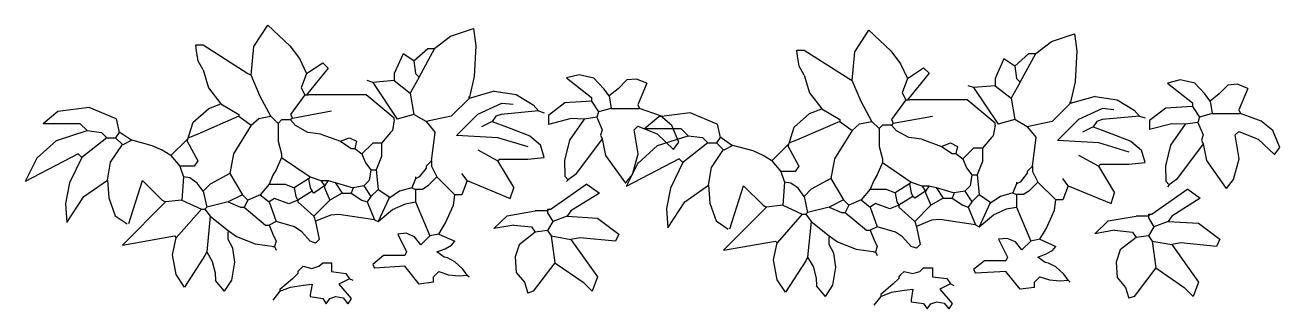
# Model space of a CAD drawing. Extents: x 1426.34 to 1428.07, y 611.22 to 611.61.
import ezdxf

# ---------------------------------------------------------------- set-up
doc = ezdxf.new("R2010")
doc.units = 0
doc.header["$MEASUREMENT"] = 0
doc.layers.add('FLORES', color=2, linetype='CONTINUOUS')

# ---------------------------------------------------------------- blocks, each defined once
blk = doc.blocks.new('PLA')
at = {"layer": 'FLORES', "color": 1}
for p, q in [((-20.61, 19.63), (-17.61, 24.25)), ((-17.61, 24.25), (-12.84, 19.81)), ((18.4, 19.26), (21.75, 21.85)), ((21.75, 21.85), (26.7, 23.51)), ((26.7, 23.51), (27.22, 19.81)), ((-32.97, 18.7), (-33.06, 19.99)), ((-33.06, 19.99), (-31.52, 19.99)), ((-31.52, 19.99), (-21.91, 13.84)), ((-21.14, 13.45), (-20.61, 19.63)), ((-12.84, 19.81), (-10.73, 17.04)), ((13.84, 16.53), (16.91, 19.22)), ((14.99, 13.07), (18.4, 19.26)), ((16.91, 19.22), (18.45, 19.22)), ((27.22, 19.81), (26.87, 13.16)), ((-32.61, 16.49), (-32.97, 18.7)), ((-31.52, 14.61), (-32.61, 16.49)), ((-10.73, 17.04), (-9.23, 13.84)), ((11.53, 18.07), (9.61, 13.84)), ((13.84, 16.53), (11.53, 18.07)), ((13.84, 16.53), (14.22, 13.84)), ((-31.52, 14.61), (-30.37, 10.76)), ((-21.91, 13.84), (-21.14, 13.45)), ((-9.23, 13.84), (-10.38, 10.76)), ((-9.23, 13.84), (-5.77, 16.14)), ((-4.61, 14.99), (-9.23, 9.23)), ((-5.77, 16.14), (-4.61, 14.99)), ((9.61, 13.84), (9.61, 12.3)), ((14.22, 13.84), (14.99, 13.07)), ((49.48, 13.56), (46.73, 12.86)), ((52.65, 12.82), (49.48, 13.56)), ((-19.2, 8.9), (-21.14, 13.45)), ((5, 11.92), (3.84, 12.3)), ((9.61, 12.3), (5, 11.92)), ((5, 11.92), (10.26, 4.02)), ((9.61, 12.3), (13.07, 9.61)), ((14.99, 13.07), (13.07, 9.61)), ((26.87, 13.16), (25.75, 8.46)), ((46.73, 12.86), (52.11, 8.63)), ((54.8, 10.55), (52.65, 12.82)), ((59.72, 12.45), (57.88, 10.55)), ((61.83, 12.63), (59.72, 12.45)), ((64.03, 11.71), (61.83, 12.63)), ((64.03, 11.71), (62.11, 7.09)), ((-30.37, 10.76), (-27.68, 7.3)), ((-16.91, 4.61), (-19.2, 8.9)), ((-9.61, 9.23), (-12.68, 5)), ((-10.38, 10.76), (-9.61, 9.23)), ((-9.61, 9.23), (-9.23, 9.23)), ((-9.23, 9.23), (-8.84, 9.23)), ((3.61, 9.23), (-8.84, 9.23)), ((9.61, 4.23), (3.61, 9.23)), ((13.07, 9.61), (13.84, 5)), ((25.75, 8.46), (21.91, 4.61)), ((31.14, 9.99), (25.75, 8.46)), ((25.75, 8.46), (25.75, 8.84)), ((31.14, 9.99), (35.87, 9.27)), ((35.87, 9.27), (39.58, 7.05)), ((52.11, 8.63), (52.11, 7.86)), ((55.96, 9.01), (54.8, 10.55)), ((57.88, 10.55), (55.96, 9.01)), ((55.96, 9.01), (56.34, 6.32)), ((-62.83, 5.62), (-65.93, 2.96)), ((-56.07, 6.5), (-62.83, 5.62)), ((-50.23, 4.06), (-56.07, 6.5)), ((-33.67, 3.36), (-30.32, 6.31)), ((-30.32, 6.31), (-27.68, 7.3)), ((-27.68, 7.3), (-23.83, 5)), ((-12.3, 4.23), (-3.84, 5.77)), ((27.63, 5.07), (32.8, 7.44)), ((40.74, 5.77), (32.67, 5)), ((32.8, 7.44), (35.22, 7.2)), ((39.58, 7.05), (40.74, 5.77)), ((40.74, 5.77), (41.9, 5.38)), ((46.35, 7.48), (42.89, 4.79)), ((52.11, 7.86), (46.35, 7.48)), ((52.11, 7.86), (53.65, 5.56)), ((53.65, 5.56), (53.26, 4.4)), ((56.34, 6.32), (53.65, 5.56)), ((56.34, 6.32), (62.49, 6.32)), ((62.11, 7.09), (62.49, 6.32)), ((66.95, 4.68), (62.49, 6.32)), ((-65.8, 3.08), (-58.04, 3.08)), ((-58.04, 3.08), (-56.51, 1.54)), ((-50.23, 4.06), (-49.59, 1.15)), ((-34.98, -0.77), (-33.67, 3.36)), ((-23.83, 4.61), (-32.67, 0.77)), ((-23.83, 5), (-23.83, 4.61)), ((-23.83, 4.61), (-21.14, 2.69)), ((-21.14, 2.69), (-19.55, 4.1)), ((-19.55, 4.1), (-16.91, 4.61)), ((-16.91, 4.61), (-15.38, 3.08)), ((-14.61, 3.84), (-15.38, 3.08)), ((-15.38, 3.08), (-15.38, -0.77)), ((-12.68, 3.84), (-14.61, 3.84)), ((-12.68, 5), (-12.3, 4.23)), ((-12.3, 4.23), (-12.68, 3.84)), ((-11.61, 2.62), (-12.68, 3.84)), ((9.61, 3.84), (9.23, 1.54)), ((9.61, 3.84), (9.61, 4.23)), ((13.84, 5), (10.26, 4.02)), ((16.53, 3.46), (13.84, 5)), ((21.91, 4.61), (16.53, 3.46)), ((16.53, 3.46), (18.45, 1.15)), ((23.02, 0.48), (27.63, 5.07)), ((30.75, 3.46), (28.45, 2.31)), ((31.52, 4.61), (30.75, 3.46)), ((30.75, 3.46), (33.83, 2.31)), ((32.67, 5), (31.52, 4.61)), ((42.89, 4.79), (42.89, 2.87)), ((47.71, 4.13), (42.89, 2.87)), ((50.57, 4.02), (47.36, -0.5)), ((50.57, 4.02), (47.71, 4.13)), ((53.26, 4.4), (50.57, 4.02)), ((53.26, 4.4), (54.42, 1.71)), ((69.42, 2.65), (66.95, 4.68)), ((-63.11, -0.58), (-56.51, 1.54)), ((-52.28, 0), (-57.66, -4.23)), ((-56.51, 1.54), (-53.43, 1.15)), ((-53.43, 1.15), (-52.28, 0)), ((-52.28, 0), (-50.36, 0)), ((-49.59, 1.15), (-50.36, 0)), ((-48.82, -1.54), (-50.36, 0)), ((-47.12, -0.49), (-49.66, 1.28)), ((-32.67, 0.77), (-34.6, 0)), ((-21.14, 2.69), (-24.99, -3.46)), ((-8.96, 1.14), (-11.61, 2.62)), ((-6.15, 0.77), (-8.96, 1.14)), ((-6.15, 0.77), (-1.92, -0.77)), ((-1.92, -0.77), (0, 0)), ((0, 0), (1.54, -0.77)), ((8.84, 1.15), (6.92, -1.15)), ((9.23, 1.54), (8.84, 1.15)), ((17.68, -5), (18.45, 1.15)), ((31.93, -0.01), (23.02, 0.48)), ((33.83, 2.31), (38.82, 0.38)), ((38.82, 0.38), (41.13, -1.54)), ((54.42, 1.71), (54.03, 0.56)), ((54.03, 0.56), (54.42, -0.21)), ((62.11, 2.48), (61.34, 1.71)), ((62.19, -3.46), (61.34, 1.71)), ((62.11, 2.48), (66.25, 0.8)), ((66.25, 0.8), (69.79, -2.52)), ((70.95, -0.98), (69.42, 2.65)), ((-67.34, -4.42), (-63.11, -0.58)), ((-51.49, -5.3), (-48.88, -1.45)), ((-46.86, -0.56), (-48.82, -1.54)), ((-42.46, -1.75), (-47.12, -0.49)), ((-40.36, -2.69), (-42.46, -1.75)), ((-38.44, -3.84), (-40.36, -2.69)), ((-34.98, -0.38), (-38.44, -3.84)), ((-34.98, -0.38), (-34.98, -0.77)), ((-34.98, -0.77), (-32.67, -5)), ((-15.38, -0.77), (-14.61, -3.46)), ((-1.92, -0.77), (0.38, -2.31)), ((0.38, -2.31), (1.15, -2.31)), ((1.54, -0.77), (1.15, -2.31)), ((1.15, -2.31), (2.69, -3.46)), ((5, -1.15), (2.69, -3.46)), ((6.92, -1.15), (5, -1.15)), ((6.92, -1.15), (6.93, -4.04)), ((31.9, -5), (27.68, -2.69)), ((38.5, -1.98), (31.93, -0.01)), ((41.9, -4.23), (41.13, -1.54)), ((47.36, -0.5), (46.3, -4.93)), ((54.42, -0.21), (48.65, -7.9)), ((54.42, -0.21), (55.13, -3.83)), ((69.79, -2.52), (70.95, -0.98)), ((-58.43, -3.46), (-69.86, -9.4)), ((-67.27, -4.23), (-69.86, -9.4)), ((-57.66, -4.23), (-60.29, -9.73)), ((-57.66, -4.23), (-58.43, -3.46)), ((-52.13, -9.14), (-51.49, -5.3)), ((-38.44, -3.84), (-36.52, -6.15)), ((-32.67, -5), (-33.44, -6.15)), ((-24.99, -3.46), (-25.75, -7.69)), ((-14.61, -4.23), (-15.76, -6.92)), ((-14.61, -3.46), (-14.61, -4.23)), ((-14.61, -4.23), (-8.46, -8.46)), ((2.69, -3.46), (3.46, -5.38)), ((3.46, -5.38), (4.61, -6.92)), ((6.93, -4.04), (5.77, -6.92)), ((17.68, -5), (16.53, -6.15)), ((17.68, -5), (17.68, -6.15)), ((31.9, -5), (32.29, -4.61)), ((31.9, -5), (35.36, -10.76)), ((32.29, -4.61), (38.44, -4.61)), ((38.44, -4.61), (41.9, -4.23)), ((46.3, -4.93), (46.35, -8.28)), ((55.13, -3.83), (59.41, -9.82)), ((60.95, -7.9), (62.19, -3.46)), ((-36.52, -6.15), (-35.75, -8.46)), ((-33.44, -6.15), (-36.52, -6.15)), ((-25.75, -7.69), (-29.98, -9.99)), ((-25.75, -7.69), (-23.06, -12.3)), ((-16.53, -8.07), (-17.3, -9.99)), ((-15.76, -6.92), (-16.53, -8.07)), ((4.61, -6.92), (4.23, -9.23)), ((4.61, -6.92), (5.77, -6.92)), ((5.77, -6.92), (6.15, -11.15)), ((16.53, -6.54), (14.99, -8.46)), ((16.53, -6.15), (16.53, -6.54)), ((17.68, -6.15), (18.83, -8.46)), ((25.37, -9.23), (24.22, -7.69)), ((48.65, -7.9), (47.11, -9.05)), ((59.42, -9.82), (60.95, -7.9)), ((-60.29, -9.73), (-61.14, -14.15)), ((-57.2, -12.68), (-52.13, -9.14)), ((-52.13, -9.14), (-51.84, -12.97)), ((-47.54, -18.49), (-44.59, -9.23)), ((-44.59, -9.23), (-40.36, -13.45)), ((-35.75, -8.46), (-36.13, -13.45)), ((-34.38, -8.66), (-35.75, -8.46)), ((-32.79, -9.77), (-34.38, -8.66)), ((-31.52, -11.53), (-32.79, -9.77)), ((-29.98, -9.99), (-31.52, -11.53)), ((-17.3, -9.99), (-19.22, -12.3)), ((-17.3, -9.99), (-13.84, -9.99)), ((-13.84, -9.99), (-11.92, -10.76)), ((-8.84, -8.84), (-11.92, -10.76)), ((-11.92, -10.76), (-11.53, -12.68)), ((-8.46, -8.46), (-8.84, -8.84)), ((-8.84, -8.84), (-8.46, -10.76)), ((-8.46, -8.46), (-6.15, -9.23)), ((-8.46, -10.76), (-8.07, -11.53)), ((-5.38, -10.38), (-7.69, -11.92)), ((-6.15, -9.23), (-4.61, -9.23)), ((-6.15, -9.23), (-5.38, -10.38)), ((-4.61, -9.23), (-5.38, -10.38)), ((-5.38, -10.38), (-5.38, -10.76)), ((-5.38, -10.76), (-4.23, -13.45)), ((-4.61, -9.23), (-3.08, -9.61)), ((-3.08, -9.61), (-1.54, -11.92)), ((-3.08, -9.61), (0.77, -10.76)), ((0.77, -10.76), (0.38, -11.92)), ((3.08, -10.38), (0.77, -10.76)), ((4.23, -9.23), (3.08, -10.38)), ((3.08, -10.38), (4.61, -12.68)), ((13.45, -10.76), (10.76, -11.53)), ((14.22, -8.84), (13.45, -10.76)), ((13.45, -10.76), (14.22, -11.15)), ((14.99, -8.46), (14.22, -8.84)), ((14.22, -8.46), (14.22, -8.84)), ((16.91, -10.38), (15.76, -11.15)), ((18.83, -8.46), (16.91, -10.38)), ((18.83, -8.46), (22.68, -12.3)), ((25.37, -9.23), (24.22, -12.3)), ((25.37, -9.23), (34.6, -13.07)), ((34.6, -13.07), (35.36, -10.76)), ((51.12, -9.99), (43.44, -15.38)), ((46.35, -8.28), (47.11, -9.05)), ((47.11, -9.05), (46.73, -9.44)), ((51.12, -9.99), (53.81, -11.92)), ((-60.86, -18.28), (-57.2, -12.68)), ((-51.84, -12.97), (-50.44, -16.81)), ((-40.36, -13.45), (-39.59, -13.84)), ((-36.13, -13.45), (-39.59, -13.84)), ((-36.13, -13.45), (-31.9, -15.38)), ((-31.52, -11.53), (-30.75, -14.99)), ((-23.06, -12.3), (-26.14, -13.84)), ((-23.06, -12.3), (-21.91, -13.45)), ((-21.91, -13.45), (-22.68, -14.99)), ((-19.22, -12.3), (-21.91, -13.45)), ((-19.22, -12.3), (-17.3, -13.84)), ((-16.14, -13.07), (-17.3, -13.84)), ((-13.07, -14.22), (-16.14, -13.07)), ((-11.15, -13.45), (-13.07, -14.22)), ((-11.53, -12.68), (-11.15, -13.45)), ((-8.07, -11.53), (-11.15, -13.45)), ((-11.15, -13.45), (-11.15, -13.84)), ((-7.69, -11.92), (-8.07, -11.53)), ((-4.23, -13.45), (-7.69, -16.91)), ((-1.54, -11.92), (-4.23, -13.45)), ((-1.54, -11.92), (0.38, -11.92)), ((0.38, -11.92), (2.69, -13.45)), ((2.69, -13.45), (3.84, -13.84)), ((4.61, -12.68), (3.84, -13.84)), ((6.15, -11.15), (4.61, -12.68)), ((6.15, -11.15), (8.46, -12.68)), ((8.46, -13.07), (6.15, -18.07)), ((10.76, -11.53), (8.46, -13.07)), ((8.46, -12.68), (8.46, -13.07)), ((14.22, -11.15), (14.22, -13.84)), ((15.76, -11.15), (14.22, -11.15)), ((22.39, -14.51), (22.68, -12.3)), ((24.22, -12.3), (22.68, -12.3)), ((53.81, -11.92), (47.66, -15.76)), ((-61.14, -14.15), (-60.86, -18.28)), ((-39.59, -13.84), (-48.87, -23.12)), ((-31.9, -15.38), (-37.29, -21.53)), ((-31.9, -15.38), (-31.14, -15.38)), ((-30.75, -14.99), (-31.14, -15.38)), ((-31.14, -15.38), (-29.98, -16.91)), ((-26.14, -13.84), (-30.75, -14.99)), ((-26.14, -13.84), (-23.45, -14.99)), ((-23.45, -14.99), (-22.68, -14.99)), ((-22.68, -14.99), (-18.07, -18.83)), ((-17.3, -13.84), (-15.76, -18.07)), ((-11.15, -13.84), (-7.69, -16.91)), ((3.84, -13.84), (5.38, -17.68)), ((6.15, -18.07), (9.26, -15.47)), ((9.26, -15.47), (12.08, -14.21)), ((12.08, -14.21), (14.22, -13.84)), ((14.22, -13.84), (17.3, -21.14)), ((20.69, -18.35), (22.39, -14.51)), ((33.93, -16.8), (39.98, -15.76)), ((42.67, -15.76), (39.98, -15.76)), ((43.05, -15.38), (42.67, -15.76)), ((42.67, -15.38), (42.67, -15.76)), ((42.67, -15.38), (43.05, -15.38)), ((42.67, -15.76), (42.67, -16.14)), ((42.67, -16.14), (43.82, -18.07)), ((43.05, -15.38), (43.44, -15.38)), ((47.66, -15.76), (46.9, -16.91)), ((-50.44, -16.81), (-47.9, -18.58)), ((-29.98, -16.91), (-30.75, -24.6)), ((-29.98, -16.91), (-26.14, -19.99)), ((-18.07, -18.83), (-17.3, -18.83)), ((-15.76, -18.07), (-17.3, -18.83)), ((-17.3, -18.83), (-16.53, -20.76)), ((-11.86, -19.22), (-15.76, -18.07)), ((-7.69, -16.91), (-7.3, -18.07)), ((-4.05, -16.68), (-7.33, -17.98)), ((-7.3, -18.07), (-6.54, -21.91)), ((-2.31, -16.53), (-4.05, -16.68)), ((5.38, -17.68), (-2.31, -16.53)), ((5.38, -17.68), (6.15, -18.07)), ((19.22, -20.76), (20.69, -18.35)), ((31.11, -19.57), (33.93, -16.8)), ((35.36, -18.83), (31.11, -19.57)), ((35.36, -18.83), (39.21, -19.22)), ((43.82, -18.07), (42.67, -19.99)), ((46.9, -16.91), (43.82, -18.07)), ((46.9, -16.91), (53.43, -17.3)), ((53.43, -17.3), (58.04, -20.76)), ((-48.87, -23.12), (-37.67, -21.14)), ((-38.13, -25.21), (-37.29, -21.53)), ((-37.67, -21.14), (-37.29, -21.53)), ((-26.14, -19.99), (-24.34, -21.28)), ((-26.14, -19.99), (-26.14, -20.37)), ((-26.14, -21.91), (-26.14, -20.37)), ((-24.34, -21.28), (-20.33, -22.87)), ((-16.53, -20.76), (-15.76, -22.29)), ((-10.29, -20.25), (-11.86, -19.22)), ((-8.46, -22.29), (-10.29, -20.25)), ((12.22, -20.57), (10.38, -20.76)), ((10.38, -20.76), (12.3, -24.6)), ((13.99, -21.31), (12.22, -20.57)), ((15.38, -23.06), (13.99, -21.31)), ((17.3, -21.14), (15.38, -23.06)), ((19.22, -20.76), (17.3, -21.14)), ((19.22, -20.76), (22.68, -22.29)), ((39.98, -20.37), (36.52, -23.06)), ((39.21, -19.22), (39.98, -20.37)), ((42.67, -19.99), (39.98, -20.37)), ((42.67, -19.99), (43.44, -21.14)), ((43.44, -21.14), (44.2, -26.91)), ((43.44, -21.14), (47.66, -21.91)), ((49.59, -21.53), (47.66, -21.91)), ((57.27, -22.29), (49.59, -21.53)), ((58.04, -20.76), (57.27, -22.29)), ((-25.13, -23.76), (-26.14, -21.91)), ((-24.67, -26.79), (-25.13, -23.76)), ((-20.33, -22.87), (-16.14, -23.45)), ((-16.53, -23.45), (-16.14, -23.45)), ((-15.76, -22.29), (-16.14, -23.45)), ((-16.14, -23.45), (-15.76, -24.22)), ((-7.3, -22.68), (-8.46, -22.29)), ((-6.54, -21.91), (-7.3, -22.68)), ((18.83, -24.6), (20.62, -23.9)), ((20.62, -23.9), (21.96, -23.16)), ((21.96, -23.16), (22.68, -22.29)), ((36.52, -23.06), (35.7, -25.68)), ((47.66, -21.91), (53.43, -29.98)), ((-37.34, -29.47), (-38.13, -25.21)), ((-31.14, -25.37), (-35.53, -32.16)), ((-30.75, -24.6), (-31.14, -25.37)), ((-30.75, -24.6), (-29.59, -26.65)), ((-29.59, -26.65), (-28.94, -29.13)), ((-25.33, -30.64), (-24.67, -26.79)), ((-6.61, -27.68), (-5.77, -26.91)), ((-5.77, -26.91), (-3.84, -26.91)), ((-3.84, -26.91), (-3.84, -28.83)), ((7.3, -25.37), (5, -27.29)), ((11.92, -25.37), (7.3, -25.37)), ((12.3, -24.6), (11.92, -25.37)), ((20.37, -25.75), (18.83, -24.6)), ((21.12, -25.9), (20.37, -25.75)), ((22.67, -26.71), (21.12, -25.9)), ((24.44, -28.27), (22.67, -26.71)), ((35.7, -25.68), (35.87, -29.01)), ((44.2, -26.91), (39.59, -33.06)), ((44.2, -26.91), (50.36, -31.14)), ((-35.53, -32.16), (-37.34, -29.47)), ((-28.94, -29.13), (-28.83, -30.75)), ((-11.15, -29.21), (-12.3, -30.37)), ((-10.76, -28.45), (-11.15, -28.83)), ((-11.15, -28.83), (-11.15, -29.21)), ((-10.76, -28.45), (-9.99, -27.68)), ((-9.99, -27.68), (-8.12, -28.16)), ((-8.12, -28.16), (-6.61, -27.68)), ((-3.84, -28.83), (-0.77, -29.21)), ((-0.77, -29.21), (0, -30.37)), ((5, -27.29), (5.38, -28.06)), ((11.92, -27.68), (5.38, -28.06)), ((14.99, -31.52), (11.92, -27.68)), ((18.07, -29.98), (19.22, -28.83)), ((19.22, -28.83), (21.33, -29.52)), ((21.33, -29.52), (23.59, -29.74)), ((23.59, -29.74), (25.37, -29.6)), ((25.37, -29.6), (24.44, -28.27)), ((25.37, -29.6), (25.75, -29.98)), ((35.87, -29.01), (37.67, -31.14)), ((-26.91, -33.06), (-28.83, -30.75)), ((-26.91, -33.06), (-25.33, -30.64)), ((-12.3, -30.37), (-14.99, -32.67)), ((-14.99, -33.06), (-12.72, -32.15)), ((-12.72, -32.15), (-9.89, -31.74)), ((-9.89, -31.74), (-8.07, -31.52)), ((-8.07, -31.52), (-8.46, -33.83)), ((0, -30.37), (-2.31, -31.52)), ((-2.31, -31.52), (0.38, -34.6)), ((0.77, -30.75), (0, -30.37)), ((18.07, -31.14), (14.99, -31.52)), ((18.07, -31.14), (18.07, -29.98)), ((37.67, -31.14), (38.44, -33.44)), ((50.36, -31.14), (52.28, -33.06)), ((53.43, -29.98), (52.28, -33.06)), ((-14.99, -33.06), (-16.53, -34.98)), ((-14.99, -32.67), (-14.99, -33.06)), ((-8.46, -33.83), (-8.46, -34.21)), ((-8.46, -34.21), (-5.77, -34.6)), ((-5.77, -34.6), (-5, -35.75)), ((-5, -35.75), (-4.25, -34.63)), ((-4.25, -34.63), (-2.93, -34.22)), ((-2.93, -34.22), (-1.36, -34.49)), ((-1.36, -34.49), (-0.38, -35.75)), ((0.38, -34.6), (-0.38, -35.75)), ((39.59, -33.06), (38.44, -33.44))]:
    blk.add_line(p, q, dxfattribs=at)
for centre, start, end in [((3.61, 9.23), 49.844, 89.647), ((-50.23, 4.06), 12.8043, 67.5333)]:
    blk.add_arc(centre, 0.000048, start, end, dxfattribs=at)

msp = doc.modelspace()

# ---------------------------------------------------------------- block references
at = {"layer": 'FLORES', "xscale": 0.006400000000000001, "yscale": 0.006400000000000001, "zscale": 0.006400000000000001}
for p in [(1426.7835, 611.4521), (1427.6118, 611.445)]:
    msp.add_blockref('PLA', p, dxfattribs=at)

doc.saveas('drawing.dxf')
